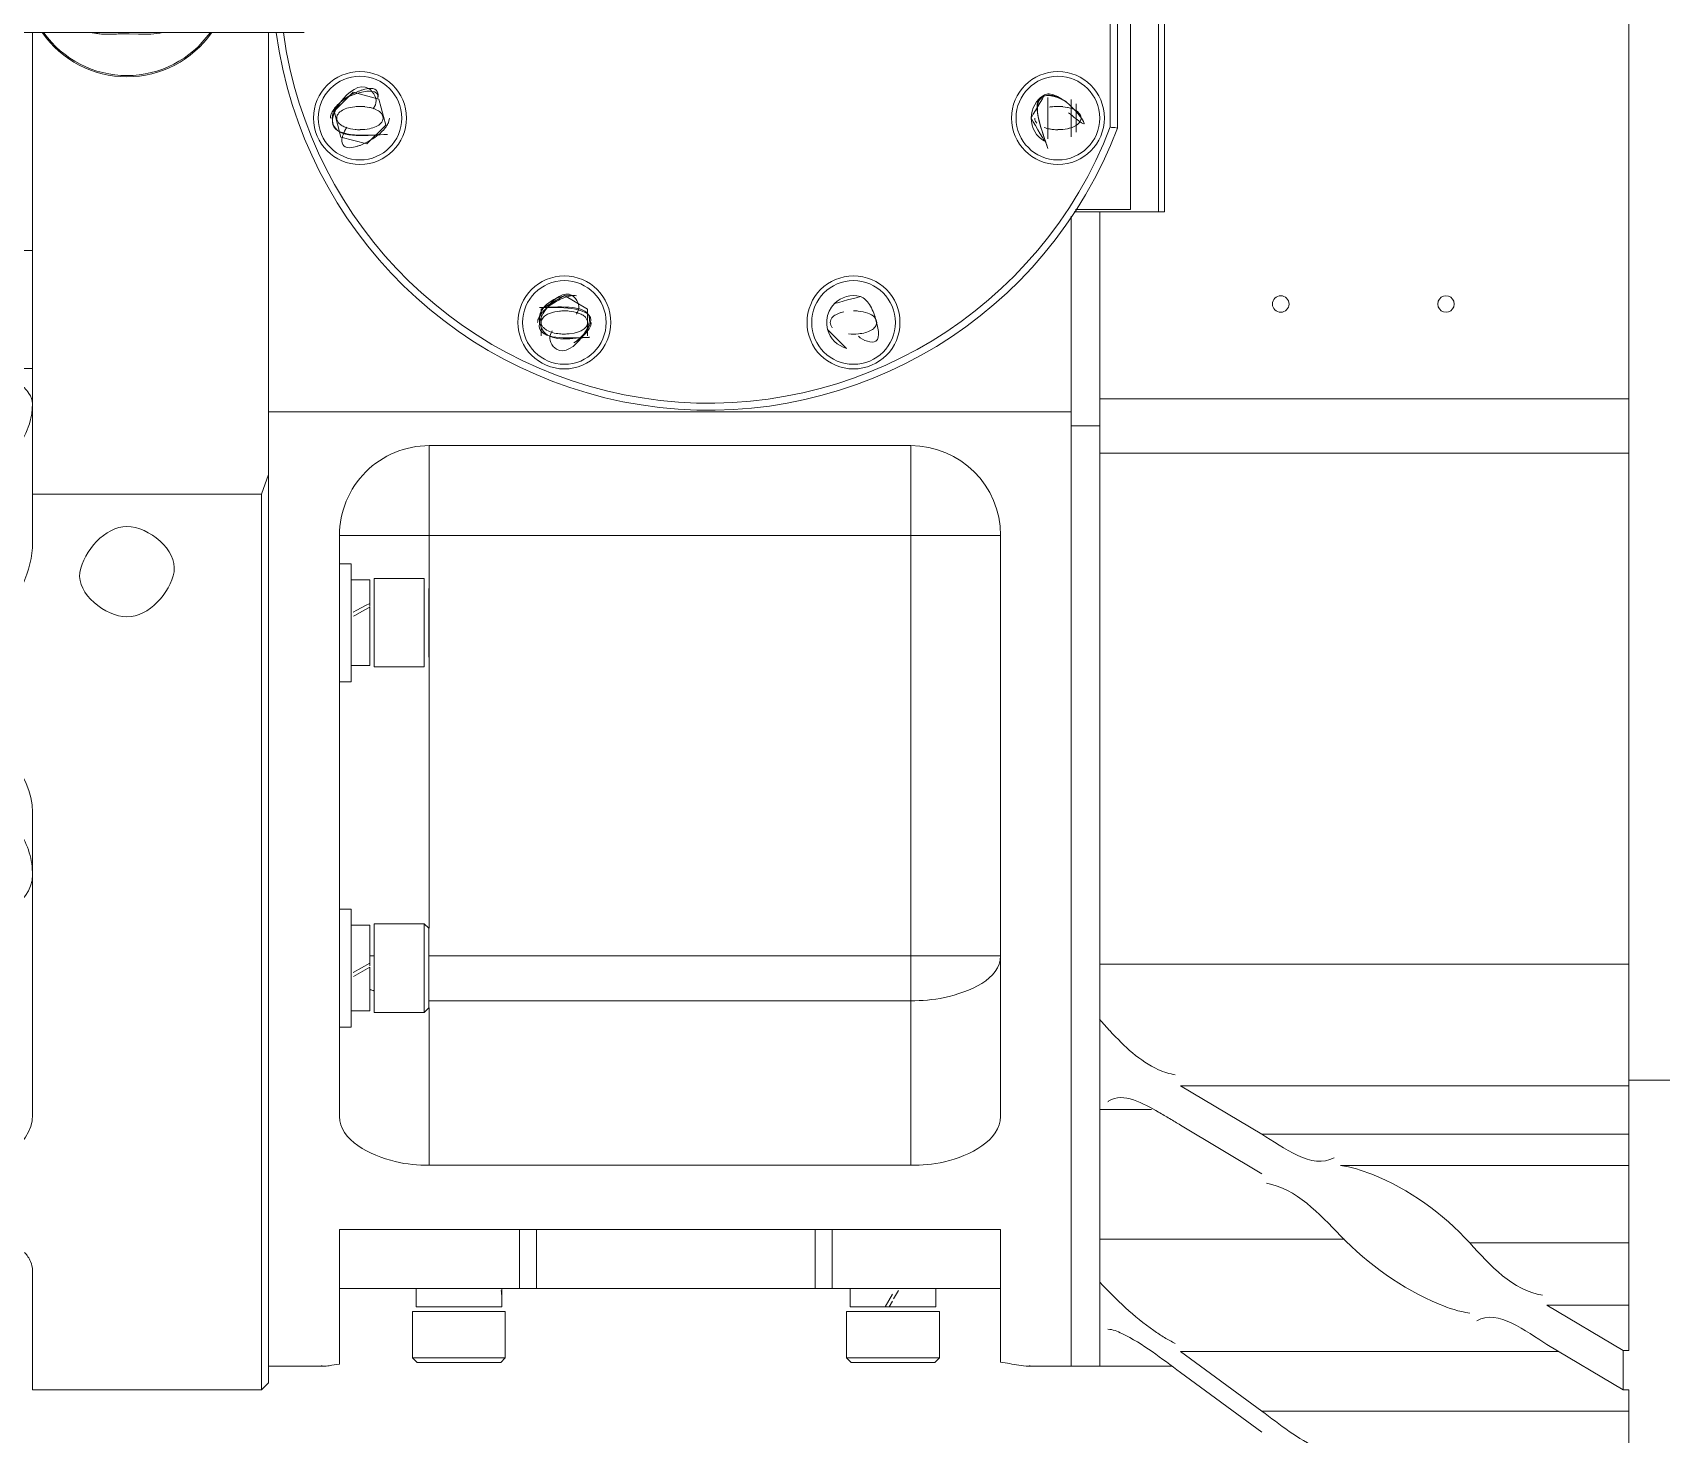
# Model space of a CAD drawing. Header units: centimetres. Extents: x 405464 to 563355, y 50011 to 66875.
# Drawn here: x 512088.08 to 512105.61, y 53186.65 to 53201.73 of the extents above; entities that cross this region are included whole.
import ezdxf

# ---------------------------------------------------------------- set-up
doc = ezdxf.new("R2010")
doc.units = ezdxf.units.CM
doc.linetypes.add('DASHED2', pattern=[9.525, 6.35, -3.175])
doc.layers.get('0').update_dxf_attribs({"lineweight": 9})
doc.layers.add('0-KRCN-MİMARİ-220526', color=8, linetype='Continuous', lineweight=9)
doc.layers.add('03__ASM_ALL_CURVES', color=7, linetype='Continuous')
doc.layers.add('DV_alçıpanel_duvar_yeni', color=1, linetype='Continuous', lineweight=20, true_color=0xff0000)

# ---------------------------------------------------------------- blocks, each defined once
blk = doc.blocks.new('A$C64829d13')
at = {"color": 8, "linetype": 'Continuous'}
for p, q in [((150.5413, 90.7819), (150.5413, 90.3813)), ((151.055, 90.4402), (151.1685, 90.3568)), ((150.5413, 90.4108), (151.055, 90.4108)), ((151.1685, 90.3275), (151.055, 90.4108)), ((150.5496, 90.3813), (150.5413, 90.3813)), ((150.5496, 90.3813), (150.656, 90.3177)), ((150.5496, 90.3813), (150.5496, 90.3262)), ((152.444, 90.3713), (152.4539, 90.3812)), ((152.7742, 90.3812), (152.4539, 90.3812)), ((152.4539, 89.1282), (152.4539, 90.3812)), ((152.7742, 90.3812), (152.7742, 90.2143)), ((152.444, 88.4825), (152.444, 90.3713)), ((151.1807, 90.3482), (151.3812, 90.3482)), ((151.2816, 90.3482), (151.2816, 88.7335)), ((151.3213, 90.3482), (151.3213, 88.7396)), ((151.3791, 90.3476), (151.3812, 90.3482)), ((151.3796, 90.347), (151.3791, 90.3476)), ((151.4203, 90.3423), (151.4203, 90.1567)), ((151.5123, 90.343), (151.5058, 90.3365)), ((151.5058, 90.3365), (151.6358, 90.3365)), ((151.5058, 90.3365), (151.5058, 90.2715)), ((151.5123, 90.343), (151.6293, 90.343)), ((151.6293, 90.343), (151.6358, 90.3365)), ((151.6358, 90.3365), (151.6358, 90.2715)), ((152.1194, 90.343), (152.1129, 90.3365)), ((152.1129, 90.3365), (152.2429, 90.3365)), ((152.1129, 90.3365), (152.1129, 90.2715)), ((152.1194, 90.343), (152.2364, 90.343)), ((152.2364, 90.343), (152.2429, 90.3365)), ((152.2429, 90.3365), (152.2429, 90.2715)), ((152.3449, 90.1567), (152.3449, 90.3452)), ((152.444, 90.3482), (152.3675, 90.3482)), ((152.3697, 90.3476), (152.3675, 90.3482)), ((152.3691, 90.347), (152.3697, 90.3476)), ((150.5413, 90.3262), (150.5496, 90.3262)), ((150.5413, 90.3262), (150.5413, 86.4738)), ((150.656, 90.2625), (150.5496, 90.3262)), ((151.1685, 90.3275), (150.6396, 90.3275)), ((151.5058, 90.2715), (151.6358, 90.2715)), ((151.5109, 90.265), (151.6308, 90.265)), ((151.5109, 90.2392), (151.5109, 90.265)), ((151.5761, 90.265), (151.5715, 90.257)), ((151.5715, 90.2471), (151.5818, 90.265)), ((151.6308, 90.2392), (151.6308, 90.265)), ((152.1129, 90.2715), (152.2429, 90.2715)), ((152.118, 90.265), (152.2378, 90.265)), ((152.118, 90.257), (152.118, 90.265)), ((152.2378, 90.2392), (152.2378, 90.265)), ((150.656, 90.2625), (150.5413, 90.2625)), ((151.5698, 90.254), (151.5629, 90.2422)), ((152.118, 90.257), (152.118, 90.254)), ((152.118, 90.254), (152.118, 90.2509)), ((152.118, 90.2471), (152.118, 90.254)), ((152.118, 90.2509), (152.1183, 90.2451)), ((152.118, 90.2471), (152.118, 90.2509)), ((152.118, 90.2392), (152.118, 90.2458)), ((152.1183, 90.2451), (152.1185, 90.2422)), ((151.4203, 90.2392), (151.5109, 90.2392)), ((151.5109, 90.2392), (151.5576, 90.2392)), ((151.5576, 90.2392), (152.3449, 90.2392)), ((151.6557, 90.2392), (151.6557, 90.1567)), ((151.6795, 90.2392), (151.6795, 90.1567)), ((152.0692, 90.1567), (152.0692, 90.2392)), ((152.093, 90.1567), (152.093, 90.2392)), ((150.5413, 90.1757), (150.764, 90.1757)), ((150.9394, 90.1705), (151.2816, 90.1705)), ((152.3449, 90.1567), (151.4203, 90.1567)), ((150.9448, 90.0674), (150.5413, 90.0674)), ((151.055, 90.0788), (151.1685, 90.0109)), ((151.5458, 90.067), (152.2194, 90.067)), ((151.5458, 89.0604), (151.5458, 90.067)), ((152.2194, 90.067), (152.2194, 89.8469)), ((150.5413, 90.0236), (151.055, 90.0236)), ((151.1685, 89.9557), (151.055, 90.0236)), ((151.4203, 89.9986), (151.4203, 89.1859)), ((152.3449, 89.1859), (152.3449, 89.9986)), ((152.7742, 89.9964), (152.7742, 89.5733)), ((151.2816, 89.9892), (151.2092, 89.9892)), ((150.434, 89.9479), (150.5413, 89.9479)), ((151.1685, 89.9557), (150.5413, 89.9557)), ((152.3284, 89.8738), (152.3449, 89.8738)), ((152.3284, 89.7087), (152.3284, 89.8738)), ((152.2194, 89.8369), (151.5458, 89.8369)), ((152.2201, 89.8469), (152.2263, 89.8531)), ((152.2201, 89.7355), (152.2201, 89.8469)), ((152.2263, 89.8531), (152.2964, 89.8531)), ((152.2263, 89.7293), (152.2263, 89.8531)), ((152.2964, 89.7293), (152.2964, 89.8531)), ((152.3284, 89.8511), (152.3026, 89.8511)), ((152.3026, 89.8511), (152.3026, 89.7898)), ((150.5413, 89.7858), (151.2816, 89.7858)), ((152.3026, 89.7898), (152.3254, 89.803)), ((152.3257, 89.7975), (152.3026, 89.7841)), ((152.3026, 89.7313), (152.3026, 89.788)), ((151.4203, 89.7741), (152.2194, 89.7741)), ((152.2964, 89.7741), (152.3026, 89.7741)), ((152.2194, 89.7355), (152.2194, 89.0604)), ((152.2201, 89.7355), (152.2263, 89.7293)), ((152.2263, 89.7293), (152.2964, 89.7293)), ((152.3284, 89.7313), (152.3026, 89.7313)), ((152.3284, 89.7087), (152.3449, 89.7087)), ((152.3284, 89.3906), (152.3449, 89.3906)), ((152.3284, 89.2255), (152.3284, 89.3906)), ((152.2201, 89.3561), (152.2201, 89.26)), ((152.2263, 89.37), (152.2964, 89.37)), ((152.2263, 89.37), (152.2263, 89.2461)), ((152.2964, 89.2461), (152.2964, 89.37)), ((152.3284, 89.368), (152.3026, 89.368)), ((152.3026, 89.368), (152.3026, 89.2863)), ((152.3026, 89.2863), (152.3105, 89.2906)), ((152.3026, 89.2854), (152.3026, 89.2481)), ((152.3085, 89.2841), (152.3026, 89.281)), ((152.3205, 89.2906), (152.3085, 89.2841)), ((152.3105, 89.2906), (152.3225, 89.2973)), ((152.3257, 89.2935), (152.3205, 89.2906)), ((152.3225, 89.2973), (152.3254, 89.299)), ((152.2263, 89.2461), (152.2964, 89.2461)), ((152.3284, 89.2481), (152.3026, 89.2481)), ((152.3284, 89.2255), (152.3449, 89.2255)), ((152.7742, 88.4825), (152.7742, 89.1959)), ((152.3449, 89.1859), (151.4203, 89.1859)), ((152.4539, 89.1282), (152.444, 89.1008)), ((152.4539, 89.1282), (152.7742, 89.1282)), ((151.2816, 89.071), (150.5413, 89.071)), ((152.2194, 89.0604), (151.5458, 89.0604)), ((151.2816, 89.0329), (151.3213, 89.0329)), ((151.3213, 89.0133), (152.444, 89.0133)), ((150.5413, 88.9948), (151.2816, 88.9948)), ((152.7742, 88.9526), (152.7907, 88.9526)), ((151.6357, 88.9244), (151.6622, 88.8978)), ((151.6622, 88.8978), (151.6633, 88.8913)), ((151.9978, 88.9069), (151.9978, 88.8693)), ((152.0168, 88.903), (152.0234, 88.904)), ((152.0499, 88.9049), (152.0472, 88.8998)), ((152.0628, 88.9069), (152.0628, 88.8693)), ((151.6434, 88.8742), (151.6394, 88.8732)), ((151.6488, 88.8763), (151.6458, 88.875)), ((152.0108, 88.8713), (152.0134, 88.8764)), ((152.0303, 88.8506), (151.9978, 88.8693)), ((152.0236, 88.8722), (152.017, 88.8732)), ((152.0628, 88.8693), (152.0303, 88.8506)), ((152.0438, 88.8732), (152.0372, 88.8722)), ((152.7742, 88.7875), (152.7907, 88.7875)), ((151.2816, 88.7335), (151.1908, 88.7335)), ((151.1908, 88.0665), (151.1908, 88.7335)), ((151.1991, 88.0665), (151.1991, 88.7335)), ((151.3155, 88.7302), (151.2387, 88.7302)), ((151.2387, 88.0698), (151.2387, 88.7302)), ((151.2816, 88.7335), (151.3175, 88.7335)), ((151.3213, 88.6284), (151.3213, 88.576)), ((151.3543, 88.6311), (151.3543, 88.5732)), ((152.3065, 88.6384), (152.28, 88.6119)), ((152.3428, 88.6287), (152.3065, 88.6384)), ((152.3428, 88.6287), (152.3525, 88.5925)), ((151.2569, 88.6164), (151.2569, 88.1836)), ((151.2668, 88.1854), (151.2668, 88.6146)), ((151.3147, 88.622), (151.3147, 88.5823)), ((151.3265, 88.6171), (151.3331, 88.6181)), ((152.28, 88.6119), (152.2897, 88.5756)), ((152.3027, 88.6171), (152.3093, 88.6181)), ((152.323, 88.6181), (152.3295, 88.6171)), ((152.3377, 88.6206), (152.3348, 88.6151)), ((151.3333, 88.5863), (151.3267, 88.5873)), ((152.2948, 88.5897), (152.2915, 88.5914)), ((152.2947, 88.5837), (152.2977, 88.5893)), ((152.3095, 88.5863), (152.3029, 88.5873)), ((152.3297, 88.5873), (152.3232, 88.5863)), ((152.3525, 88.5925), (152.3259, 88.5659)), ((152.3259, 88.5659), (152.2897, 88.5756)), ((152.3944, 88.4825), (152.8897, 88.4825)), ((152.6259, 88.4846), (152.6391, 88.4842))]:
    blk.add_line(p, q, dxfattribs=at)
for points in [[(152.1181, 90.2392), (152.118, 90.2405), (152.118, 90.2419), (152.118, 90.2432), (152.118, 90.2445), (152.118, 90.2458), (152.118, 90.2471)], [(150.7857, 88.8623), (150.7864, 88.8661), (150.788, 88.8692), (150.7905, 88.8717), (150.7937, 88.8733), (150.7972, 88.8738), (150.8007, 88.8733), (150.8039, 88.8717), (150.8065, 88.8692), (150.8081, 88.8661), (150.8088, 88.8623)], [(151.6622, 88.8784), (151.66, 88.8722), (151.6567, 88.8667), (151.6525, 88.8616)], [(151.6633, 88.8913), (151.6633, 88.8848), (151.6622, 88.8784)], [(150.8088, 88.8623), (150.8081, 88.8585), (150.8065, 88.8554), (150.8039, 88.8529), (150.8008, 88.8513), (150.7973, 88.8507), (150.7938, 88.8512), (150.7906, 88.8529), (150.788, 88.8553), (150.7864, 88.8585), (150.7857, 88.8623)], [(151.6525, 88.8616), (151.6465, 88.86), (151.6406, 88.8584), (151.6344, 88.8566), (151.6281, 88.855), (151.6222, 88.8535), (151.6162, 88.8519)], [(151.3588, 88.6347), (151.3618, 88.6293), (151.3649, 88.6241), (151.3683, 88.6185), (151.3714, 88.6128), (151.3744, 88.6075), (151.3776, 88.6022)], [(151.2569, 88.6164), (151.2585, 88.6159), (151.2602, 88.6155)], [(151.2602, 88.6155), (151.2635, 88.6155), (151.2651, 88.6152), (151.2668, 88.6146)], [(151.3776, 88.6022), (151.3744, 88.5968), (151.3714, 88.5916), (151.3683, 88.5859), (151.3649, 88.5803), (151.3618, 88.5751), (151.3588, 88.5697)]]:
    blk.add_lwpolyline(points, dxfattribs=at)
for centre, radius in [((151.6259, 88.8881), 0.065), ((151.6259, 88.8881), 0.0585), ((152.0303, 88.8881), 0.065), ((152.0303, 88.8881), 0.0585), ((151.0284, 88.8623), 0.0116), ((151.34, 88.6022), 0.065), ((151.34, 88.6022), 0.0585), ((152.3162, 88.6022), 0.065), ((152.3162, 88.6022), 0.0585)]:
    blk.add_circle(centre, radius, dxfattribs=at)
for centre, radius, start, end in [((151.2562, 89.9956), 0.0223, 303.955, 308.5807), ((150.8345, 89.4782), 0.5898, 40.7027, 42.8829), ((152.2413, 89.6783), 0.1551, 66.7173, 69.2349), ((151.5458, 89.1859), 0.1255, 180, 270), ((152.2194, 89.1859), 0.1255, 270, 0), ((151.8281, 88.4), 0.6109, 7.7718, 159.25), ((151.8281, 88.4), 0.601, 7.9087, 159.0778), ((151.6259, 88.8881), 0.0375, 15, 75), ((151.626, 88.8339), 0.0705, 84.5167, 95.6605), ((152.0098, 88.4929), 0.4162, 91.763, 91.985), ((152.0366, 88.8703), 0.0489, 136.9985, 139.3746), ((152.0303, 88.8345), 0.0698, 90.0617, 95.6862), ((152.0303, 88.8344), 0.07, 84.4964, 90.1077), ((151.6315, 88.9142), 0.0417, 286.6658, 290.1286), ((151.6368, 88.9015), 0.0279, 295.3788, 300.0674), ((152.024, 88.9059), 0.0489, 316.9985, 319.3746), ((151.6259, 88.8881), 0.0375, 255, 315), ((151.6259, 88.9418), 0.07, 264.4964, 270.1077), ((152.0303, 88.9418), 0.07, 264.4964, 270.1077), ((152.0303, 88.9417), 0.0698, 270.0617, 275.6862), ((152.0508, 89.285), 0.4179, 271.8199, 271.9847), ((151.34, 88.6022), 0.0375, 300, 60), ((151.3373, 88.5661), 0.0521, 101.9439, 104.4334), ((151.34, 88.5486), 0.0698, 90.0617, 95.6862), ((151.3401, 88.5485), 0.07, 84.4964, 90.1077), ((151.3407, 88.5555), 0.0629, 79.8621, 84.5071), ((152.3162, 88.5486), 0.0698, 90.0617, 95.6862), ((152.3163, 88.5485), 0.07, 84.4964, 90.1077), ((151.3373, 88.6384), 0.0523, 255.5734, 258.2696), ((151.34, 88.6559), 0.07, 264.4964, 270.1077), ((151.34, 88.6558), 0.0698, 270.0617, 275.6862), ((151.3408, 88.6487), 0.0628, 275.6804, 280.1533), ((152.3092, 88.6241), 0.0373, 247.2656, 250.8873), ((152.3116, 88.6309), 0.0445, 250.9137, 255.3165), ((152.3135, 88.6381), 0.052, 255.2805, 258.2752), ((152.3162, 88.6559), 0.07, 264.4964, 270.1077), ((152.3163, 88.6558), 0.0698, 270.0617, 275.6862), ((152.6421, 88.4), 0.1445, 35.0024, 144.9976), ((152.6421, 88.4), 0.1427, 35.4963, 144.5037)]:
    blk.add_arc(centre, radius, start, end, dxfattribs=at)
for points, knots in [([(151.055, 90.4108), (151.0293, 90.4297), (150.9987, 90.4549), (150.9611, 90.4691), (150.9538, 90.4697)], [0, 0, 0, 0, 0.811921, 1, 1, 1, 1]), ([(151.1685, 90.3568), (151.195, 90.3374), (151.2257, 90.3125), (151.2633, 90.2966), (151.2701, 90.2963)], [0, 0, 0, 0, 0.828102, 1, 1, 1, 1]), ([(151.3812, 90.3482), (151.3858, 90.3482), (151.3988, 90.3459), (151.4118, 90.3438), (151.4203, 90.3423)], [0, 0, 0, 0, 0.344339, 1, 1, 1, 1]), ([(152.3675, 90.3482), (152.3647, 90.3482), (152.3572, 90.3471), (152.3497, 90.346), (152.3449, 90.3452)], [0, 0, 0, 0, 0.364483, 1, 1, 1, 1]), ([(151.2059, 90.2983), (151.201, 90.3017), (151.1912, 90.3081), (151.1809, 90.3137), (151.1758, 90.3161)], [0, 0, 0, 0, 0.511888, 1, 1, 1, 1]), ([(150.9448, 90.1656), (150.9059, 90.2057), (150.8465, 90.2488), (150.7788, 90.2718), (150.764, 90.2738)], [0, 0, 0, 0, 0.789262, 1, 1, 1, 1]), ([(152.7742, 90.2143), (152.7742, 90.21), (152.7765, 90.2006), (152.7819, 90.1928), (152.7853, 90.189)], [0, 0, 0, 0, 0.45886, 1, 1, 1, 1]), ([(150.764, 90.1757), (150.8016, 90.1345), (150.8615, 90.0909), (150.9298, 90.0694), (150.9448, 90.0674)], [0, 0, 0, 0, 0.78629, 1, 1, 1, 1]), ([(152.9426, 90.0905), (152.9213, 90.0905), (152.8583, 90.087), (152.7742, 90.042), (152.7742, 89.9964)], [0, 0, 0, 0, 0.318414, 1, 1, 1, 1]), ([(151.5458, 90.067), (151.53, 90.067), (151.4836, 90.0643), (151.4203, 90.0322), (151.4203, 89.9986)], [0, 0, 0, 0, 0.320411, 1, 1, 1, 1]), ([(152.3449, 89.9986), (152.3449, 90.032), (152.2816, 90.0635), (152.2354, 90.067), (152.2194, 90.067)], [0, 0, 0, 0, 0.676459, 1, 1, 1, 1]), ([(151.1685, 90.0109), (151.1736, 90.0078), (151.1837, 90.0017), (151.194, 89.9957), (151.1992, 89.9928)], [0, 0, 0, 0, 0.498138, 1, 1, 1, 1]), ([(151.1995, 89.9333), (151.1956, 89.935), (151.1879, 89.938), (151.1798, 89.9398), (151.1758, 89.9404)], [0, 0, 0, 0, 0.511407, 1, 1, 1, 1]), ([(151.5458, 89.8369), (151.53, 89.8369), (151.4853, 89.8338), (151.4203, 89.8066), (151.4203, 89.7741)], [0, 0, 0, 0, 0.327654, 1, 1, 1, 1]), ([(152.9426, 89.7449), (152.9213, 89.7449), (152.8614, 89.7408), (152.7742, 89.7043), (152.7742, 89.6607)], [0, 0, 0, 0, 0.327654, 1, 1, 1, 1]), ([(152.7742, 89.6607), (152.7742, 89.6503), (152.7774, 89.629), (152.7865, 89.6094), (152.7924, 89.6003)], [0, 0, 0, 0, 0.489724, 1, 1, 1, 1]), ([(152.7742, 89.5733), (152.7742, 89.5181), (152.8452, 89.4451), (152.9209, 89.4332), (152.9426, 89.4332)], [0, 0, 0, 0, 0.717944, 1, 1, 1, 1]), ([(152.9426, 89.3474), (152.9006, 89.3474), (152.8148, 89.3196), (152.7742, 89.2356), (152.7742, 89.1959)], [0, 0, 0, 0, 0.513091, 1, 1, 1, 1]), ([(152.7933, 88.9734), (152.788, 88.9773), (152.779, 88.9852), (152.7742, 88.9969), (152.7742, 89.0021)], [0, 0, 0, 0, 0.56462, 1, 1, 1, 1]), ([(152.0653, 88.8673), (152.0417, 88.8665), (151.983, 88.8611), (152.0042, 88.913), (152.0384, 88.9392), (152.0531, 88.9116), (152.0499, 88.9049)], [0, 0, 0, 0, 0.433707, 0.618345, 0.862825, 1, 1, 1, 1]), ([(151.5951, 88.8828), (151.5923, 88.8929), (151.5839, 88.9234), (151.613, 88.9134), (151.619, 88.9074)], [0, 0, 0, 0, 0.552445, 1, 1, 1, 1]), ([(151.5934, 88.8881), (151.5935, 88.8903), (151.5953, 88.8948), (151.599, 88.8977), (151.6011, 88.8989)], [0, 0, 0, 0, 0.474441, 1, 1, 1, 1]), ([(151.6011, 88.8989), (151.6037, 88.9004), (151.6096, 88.9026), (151.6157, 88.9037), (151.619, 88.904)], [0, 0, 0, 0, 0.470334, 1, 1, 1, 1]), ([(152.0641, 88.8673), (152.0398, 88.8665), (151.9692, 88.8662), (152.0057, 88.9097), (152.0172, 88.9165)], [0, 0, 0, 0, 0.644618, 1, 1, 1, 1]), ([(151.9928, 88.8881), (151.9929, 88.8905), (151.9945, 88.8957), (151.9976, 88.9), (151.9995, 88.9022)], [0, 0, 0, 0, 0.459405, 1, 1, 1, 1]), ([(151.9954, 88.9089), (152.0189, 88.9097), (152.0776, 88.9151), (152.0564, 88.8632), (152.0222, 88.837), (152.0076, 88.8646), (152.0108, 88.8713)], [0, 0, 0, 0, 0.433707, 0.618345, 0.862825, 1, 1, 1, 1]), ([(151.997, 88.9089), (152.018, 88.9096), (152.0571, 88.9191), (152.0725, 88.8644), (152.0327, 88.8466), (152.0135, 88.8509)], [0, 0, 0, 0, 0.437567, 0.591807, 1, 1, 1, 1]), ([(151.9978, 88.8881), (151.9979, 88.8903), (151.9996, 88.8948), (152.0034, 88.8977), (152.0055, 88.8989)], [0, 0, 0, 0, 0.474441, 1, 1, 1, 1]), ([(152.0008, 88.9037), (152.0031, 88.9062), (152.0083, 88.9108), (152.0141, 88.9147), (152.0172, 88.9165)], [0, 0, 0, 0, 0.48739, 1, 1, 1, 1]), ([(152.0055, 88.8989), (152.0071, 88.8999), (152.0108, 88.9015), (152.0147, 88.9026), (152.0168, 88.903)], [0, 0, 0, 0, 0.476324, 1, 1, 1, 1]), ([(152.037, 88.904), (152.0404, 88.9037), (152.0466, 88.9026), (152.0525, 88.9004), (152.0551, 88.8989)], [0, 0, 0, 0, 0.529608, 1, 1, 1, 1]), ([(152.0551, 88.8989), (152.056, 88.8984), (152.0576, 88.8973), (152.0591, 88.896), (152.0597, 88.8953)], [0, 0, 0, 0, 0.51733, 1, 1, 1, 1]), ([(151.5965, 88.8809), (151.5956, 88.8819), (151.5941, 88.8841), (151.5935, 88.8868), (151.5934, 88.8881)], [0, 0, 0, 0, 0.502355, 1, 1, 1, 1]), ([(151.6162, 88.8519), (151.6109, 88.8535), (151.6016, 88.8641), (151.597, 88.8759), (151.5951, 88.8828)], [0, 0, 0, 0, 0.437959, 1, 1, 1, 1]), ([(151.6192, 88.8722), (151.6147, 88.8726), (151.6066, 88.8742), (151.599, 88.8782), (151.5965, 88.8809)], [0, 0, 0, 0, 0.549663, 1, 1, 1, 1]), ([(151.6554, 88.8809), (151.6548, 88.8802), (151.6533, 88.8789), (151.6517, 88.8778), (151.6508, 88.8773)], [0, 0, 0, 0, 0.482774, 1, 1, 1, 1]), ([(151.6554, 88.8953), (151.6563, 88.8943), (151.6578, 88.8921), (151.6584, 88.8894), (151.6584, 88.8881)], [0, 0, 0, 0, 0.502355, 1, 1, 1, 1]), ([(151.6584, 88.8881), (151.6584, 88.8868), (151.6578, 88.8841), (151.6563, 88.8819), (151.6554, 88.8809)], [0, 0, 0, 0, 0.497729, 1, 1, 1, 1]), ([(152.0009, 88.8809), (152, 88.8819), (151.9985, 88.8841), (151.9979, 88.8868), (151.9978, 88.8881)], [0, 0, 0, 0, 0.502355, 1, 1, 1, 1]), ([(152.0055, 88.8773), (152.0046, 88.8778), (152.003, 88.8789), (152.0015, 88.8802), (152.0009, 88.8809)], [0, 0, 0, 0, 0.51733, 1, 1, 1, 1]), ([(152.017, 88.8732), (152.0149, 88.8736), (152.011, 88.8747), (152.0072, 88.8763), (152.0055, 88.8773)], [0, 0, 0, 0, 0.523735, 1, 1, 1, 1]), ([(152.0551, 88.8773), (152.0535, 88.8764), (152.0498, 88.8747), (152.0459, 88.8737), (152.0438, 88.8732)], [0, 0, 0, 0, 0.476324, 1, 1, 1, 1]), ([(152.0628, 88.8881), (152.0627, 88.8859), (152.061, 88.8814), (152.0572, 88.8785), (152.0551, 88.8773)], [0, 0, 0, 0, 0.474441, 1, 1, 1, 1]), ([(152.0597, 88.8953), (152.0606, 88.8943), (152.0621, 88.8921), (152.0628, 88.8894), (152.0628, 88.8881)], [0, 0, 0, 0, 0.502355, 1, 1, 1, 1]), ([(152.0678, 88.8881), (152.0678, 88.8857), (152.0661, 88.8805), (152.063, 88.8762), (152.0612, 88.874)], [0, 0, 0, 0, 0.459405, 1, 1, 1, 1]), ([(152.0295, 88.8531), (152.0267, 88.8521), (152.0215, 88.8506), (152.0159, 88.8503), (152.0135, 88.8509)], [0, 0, 0, 0, 0.55702, 1, 1, 1, 1]), ([(152.0434, 88.8597), (152.0412, 88.8583), (152.0366, 88.8559), (152.0319, 88.8539), (152.0295, 88.8531)], [0, 0, 0, 0, 0.513204, 1, 1, 1, 1]), ([(152.0598, 88.8725), (152.0575, 88.87), (152.0523, 88.8654), (152.0465, 88.8615), (152.0434, 88.8597)], [0, 0, 0, 0, 0.48739, 1, 1, 1, 1]), ([(151.3541, 88.6448), (151.3613, 88.6221), (151.3839, 88.5713), (151.3304, 88.5669), (151.2948, 88.6168), (151.3069, 88.6088)], [0, 0, 0, 0, 0.499309, 0.697674, 1, 1, 1, 1]), ([(151.3541, 88.6448), (151.3615, 88.6215), (151.3873, 88.559), (151.3376, 88.573), (151.3285, 88.5797)], [0, 0, 0, 0, 0.684135, 1, 1, 1, 1]), ([(152.2776, 88.611), (152.2788, 88.6133), (152.2821, 88.6177), (152.286, 88.6216), (152.2881, 88.6236)], [0, 0, 0, 0, 0.473472, 1, 1, 1, 1]), ([(152.2778, 88.625), (152.3032, 88.6259), (152.3597, 88.6352), (152.3534, 88.5702), (152.2872, 88.5563), (152.2914, 88.5745)], [0, 0, 0, 0, 0.469386, 0.655444, 1, 1, 1, 1]), ([(152.2778, 88.625), (152.3037, 88.6259), (152.3683, 88.6319), (152.3449, 88.5748), (152.3073, 88.546), (152.2912, 88.5763), (152.2947, 88.5837)], [0, 0, 0, 0, 0.433707, 0.618345, 0.862825, 1, 1, 1, 1]), ([(152.2881, 88.6236), (152.2913, 88.6263), (152.2981, 88.6314), (152.3054, 88.6356), (152.3093, 88.6374)], [0, 0, 0, 0, 0.49803, 1, 1, 1, 1]), ([(152.3093, 88.6374), (152.3105, 88.6381), (152.3131, 88.6392), (152.3157, 88.6402), (152.317, 88.6407)], [0, 0, 0, 0, 0.509356, 1, 1, 1, 1]), ([(152.317, 88.6407), (152.3184, 88.6412), (152.3211, 88.642), (152.3238, 88.6427), (152.3252, 88.6429)], [0, 0, 0, 0, 0.517759, 1, 1, 1, 1]), ([(152.3252, 88.6429), (152.329, 88.6437), (152.3368, 88.645), (152.3415, 88.6378), (152.3416, 88.6347)], [0, 0, 0, 0, 0.56036, 1, 1, 1, 1]), ([(152.3411, 88.6298), (152.3408, 88.6284), (152.3398, 88.6253), (152.3385, 88.6223), (152.3377, 88.6206)], [0, 0, 0, 0, 0.45413, 1, 1, 1, 1]), ([(152.3416, 88.6347), (152.3417, 88.6339), (152.3416, 88.6323), (152.3413, 88.6307), (152.3411, 88.6298)], [0, 0, 0, 0, 0.46629, 1, 1, 1, 1]), ([(151.3069, 88.6088), (151.3095, 88.6071), (151.3156, 88.6025), (151.3216, 88.5976), (151.325, 88.5947)], [0, 0, 0, 0, 0.407273, 1, 1, 1, 1]), ([(151.3075, 88.6022), (151.3077, 88.6056), (151.3126, 88.6129), (151.3201, 88.6155), (151.3243, 88.6165)], [0, 0, 0, 0, 0.44079, 1, 1, 1, 1]), ([(151.3243, 88.5878), (151.3201, 88.5889), (151.3126, 88.5914), (151.3077, 88.5988), (151.3075, 88.6022)], [0, 0, 0, 0, 0.559227, 1, 1, 1, 1]), ([(151.3518, 88.6174), (151.3531, 88.6172), (151.3557, 88.6166), (151.3582, 88.6159), (151.3594, 88.6155)], [0, 0, 0, 0, 0.51134, 1, 1, 1, 1]), ([(151.3694, 88.6094), (151.3703, 88.6084), (151.3719, 88.6062), (151.3725, 88.6035), (151.3725, 88.6022)], [0, 0, 0, 0, 0.502355, 1, 1, 1, 1]), ([(152.275, 88.6022), (152.275, 88.6037), (152.2756, 88.6067), (152.2768, 88.6096), (152.2776, 88.611)], [0, 0, 0, 0, 0.478083, 1, 1, 1, 1]), ([(152.2837, 88.6022), (152.2838, 88.6035), (152.2844, 88.6061), (152.2859, 88.6084), (152.2868, 88.6093)], [0, 0, 0, 0, 0.497729, 1, 1, 1, 1]), ([(152.2868, 88.595), (152.2859, 88.596), (152.2844, 88.5982), (152.2838, 88.6009), (152.2837, 88.6022)], [0, 0, 0, 0, 0.502355, 1, 1, 1, 1]), ([(152.2868, 88.6093), (152.2886, 88.6114), (152.2938, 88.6147), (152.2996, 88.6164), (152.3027, 88.6171)], [0, 0, 0, 0, 0.457144, 1, 1, 1, 1]), ([(152.3295, 88.6171), (152.3316, 88.6167), (152.3356, 88.6156), (152.3393, 88.614), (152.341, 88.613)], [0, 0, 0, 0, 0.523735, 1, 1, 1, 1]), ([(152.341, 88.613), (152.3419, 88.6125), (152.3435, 88.6114), (152.345, 88.6101), (152.3456, 88.6094)], [0, 0, 0, 0, 0.51733, 1, 1, 1, 1]), ([(152.3456, 88.6094), (152.3465, 88.6084), (152.3481, 88.6062), (152.3487, 88.6035), (152.3487, 88.6022)], [0, 0, 0, 0, 0.502355, 1, 1, 1, 1]), ([(152.3487, 88.6022), (152.3487, 88.6009), (152.3481, 88.5982), (152.3466, 88.596), (152.3457, 88.595)], [0, 0, 0, 0, 0.497729, 1, 1, 1, 1]), ([(152.3575, 88.6022), (152.3575, 88.6007), (152.3569, 88.5976), (152.3556, 88.5948), (152.3549, 88.5934)], [0, 0, 0, 0, 0.478083, 1, 1, 1, 1]), ([(151.3444, 88.5704), (151.3417, 88.5715), (151.3362, 88.5743), (151.3311, 88.5778), (151.3285, 88.5797)], [0, 0, 0, 0, 0.474912, 1, 1, 1, 1]), ([(152.2915, 88.5914), (152.2906, 88.5919), (152.2889, 88.593), (152.2875, 88.5943), (152.2868, 88.595)], [0, 0, 0, 0, 0.51733, 1, 1, 1, 1]), ([(152.3443, 88.5808), (152.3412, 88.578), (152.3344, 88.5729), (152.327, 88.5687), (152.3232, 88.5669)], [0, 0, 0, 0, 0.49803, 1, 1, 1, 1]), ([(152.3457, 88.595), (152.3438, 88.593), (152.3386, 88.5897), (152.3329, 88.588), (152.3297, 88.5873)], [0, 0, 0, 0, 0.457144, 1, 1, 1, 1]), ([(152.3549, 88.5934), (152.3536, 88.5911), (152.3504, 88.5866), (152.3465, 88.5827), (152.3443, 88.5808)], [0, 0, 0, 0, 0.473472, 1, 1, 1, 1]), ([(151.3588, 88.5697), (151.3568, 88.5686), (151.3516, 88.5679), (151.3469, 88.5694), (151.3444, 88.5704)], [0, 0, 0, 0, 0.451456, 1, 1, 1, 1]), ([(152.2908, 88.5697), (152.2908, 88.5704), (152.2909, 88.5721), (152.2912, 88.5737), (152.2914, 88.5745)], [0, 0, 0, 0, 0.46629, 1, 1, 1, 1]), ([(152.3073, 88.5614), (152.3035, 88.5607), (152.2956, 88.5594), (152.2909, 88.5666), (152.2908, 88.5697)], [0, 0, 0, 0, 0.56036, 1, 1, 1, 1]), ([(152.3154, 88.5637), (152.3141, 88.5632), (152.3114, 88.5623), (152.3086, 88.5617), (152.3073, 88.5614)], [0, 0, 0, 0, 0.517759, 1, 1, 1, 1]), ([(152.3232, 88.5669), (152.3219, 88.5663), (152.3194, 88.5651), (152.3167, 88.5641), (152.3154, 88.5637)], [0, 0, 0, 0, 0.509356, 1, 1, 1, 1]), ([(152.5919, 88.4826), (152.5974, 88.4837), (152.6087, 88.4851), (152.6201, 88.4849), (152.6259, 88.4846)], [0, 0, 0, 0, 0.490632, 1, 1, 1, 1]), ([(152.6391, 88.4842), (152.6425, 88.4842), (152.6493, 88.4843), (152.6561, 88.4846), (152.6594, 88.4847)], [0, 0, 0, 0, 0.511242, 1, 1, 1, 1]), ([(152.6594, 88.4847), (152.6629, 88.4848), (152.6698, 88.485), (152.6767, 88.4847), (152.68, 88.4844)], [0, 0, 0, 0, 0.507459, 1, 1, 1, 1]), ([(152.68, 88.4844), (152.6821, 88.4842), (152.6861, 88.4837), (152.6901, 88.483), (152.692, 88.4826)], [0, 0, 0, 0, 0.50031, 1, 1, 1, 1])]:
    blk.add_open_spline(points, degree=3, knots=knots, dxfattribs=at)
for points in [[(150.656, 90.3177), (150.6856, 90.2999), (150.7246, 90.2668), (150.7542, 90.2847)], [(151.2816, 90.2304), (151.2583, 90.255), (151.2336, 90.2788), (151.2059, 90.2983)], [(150.764, 90.1757), (150.7358, 90.2066), (150.7035, 90.2425), (150.6622, 90.2489)], [(150.9448, 90.1656), (150.9743, 90.1352), (151.0068, 90.0993), (151.0485, 90.0922)], [(151.055, 90.0236), (151.0246, 90.0418), (150.9847, 90.0738), (150.9538, 90.0564)], [(151.1992, 89.9928), (151.2199, 89.9813), (151.249, 89.9639), (151.2687, 89.9771)], [(151.2667, 89.8796), (151.2472, 89.9006), (151.2255, 89.9213), (151.1995, 89.9333)], [(152.5763, 89.2367), (152.5814, 89.2666), (152.6117, 89.2999), (152.6421, 89.2999)], [(152.6421, 89.2999), (152.6722, 89.2999), (152.7129, 89.2675), (152.7079, 89.2377)], [(152.6421, 89.1736), (152.6117, 89.1736), (152.5712, 89.2067), (152.5763, 89.2367)], [(152.7079, 89.2377), (152.7027, 89.2076), (152.6727, 89.1736), (152.6421, 89.1736)], [(152.9426, 89.1479), (152.8683, 89.1479), (152.7742, 89.0763), (152.7742, 89.0021)]]:
    blk.add_open_spline(points, degree=3, dxfattribs=at)
at = {"layer": '03__ASM_ALL_CURVES', "color": 8, "linetype": 'DASHED2', "ltscale": 10}
blk.add_circle((153.4, 131.3), 45.5, dxfattribs=at)
blk = doc.blocks.new('A$C9e52caec')
at = {"layer": 'DV_alçıpanel_duvar_yeni', "color": 8, "xscale": 7.692307692308199, "yscale": 7.692307692308199, "zscale": 7.692307692308199, "rotation": 180}
blk.add_blockref('A$C64829d13', (8905, 1620), dxfattribs=at)

msp = doc.modelspace()

# ---------------------------------------------------------------- block references
at = {"layer": '0-KRCN-MİMARİ-220526', "rotation": 359.999999999997}
msp.add_blockref('A$C9e52caec', (504358.269, 52262.368, 73.999), dxfattribs=at)

doc.saveas('drawing.dxf')
